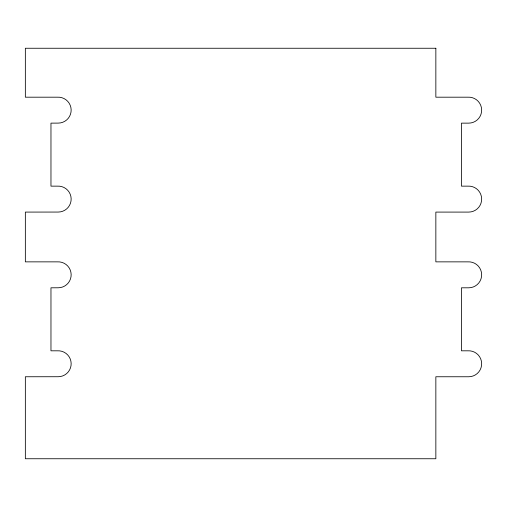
<?xml version="1.0" encoding="UTF-8"?>
<svg xmlns="http://www.w3.org/2000/svg" width="507" height="507" viewBox="0 0 507 507"><rect width="100%" height="100%" fill="white"/><g stroke="black" fill="none" stroke-linecap="round" stroke-linejoin="round"><path stroke-width="0.76" d="M435.849 48.254L25.35 48.254L25.35 97.192L57.323 97.192A12.973 12.973 0 0 1 71.151 109.702A12.973 12.973 0 0 1 58.191 123.106L50.966 123.138L50.966 186.145L57.323 186.145A12.973 12.973 0 0 1 71.151 198.655A12.973 12.973 0 0 1 58.191 212.059L25.35 212.091L25.35 261.859L57.323 261.859A12.973 12.973 0 0 1 71.151 274.376A12.973 12.973 0 0 1 58.191 287.78L50.966 287.805L50.966 350.812L57.323 350.812A12.973 12.973 0 0 1 71.151 363.323A12.973 12.973 0 0 1 58.191 376.726L25.35 376.758L25.35 458.746L435.849 458.746L435.849 376.758L468.683 376.758A12.973 12.973 0 0 0 481.65 363.323A12.973 12.973 0 0 0 467.822 350.812L461.459 350.812L461.459 287.805L468.683 287.805A12.973 12.973 0 0 0 481.65 274.376A12.973 12.973 0 0 0 467.822 261.859L435.849 261.859L435.849 212.091L468.683 212.091A12.973 12.973 0 0 0 481.65 198.655A12.973 12.973 0 0 0 467.822 186.145L461.459 186.145L461.459 123.138L468.683 123.138A12.973 12.973 0 0 0 481.65 109.702A12.973 12.973 0 0 0 467.822 97.192L435.849 97.192L435.849 48.254"/></g></svg>
